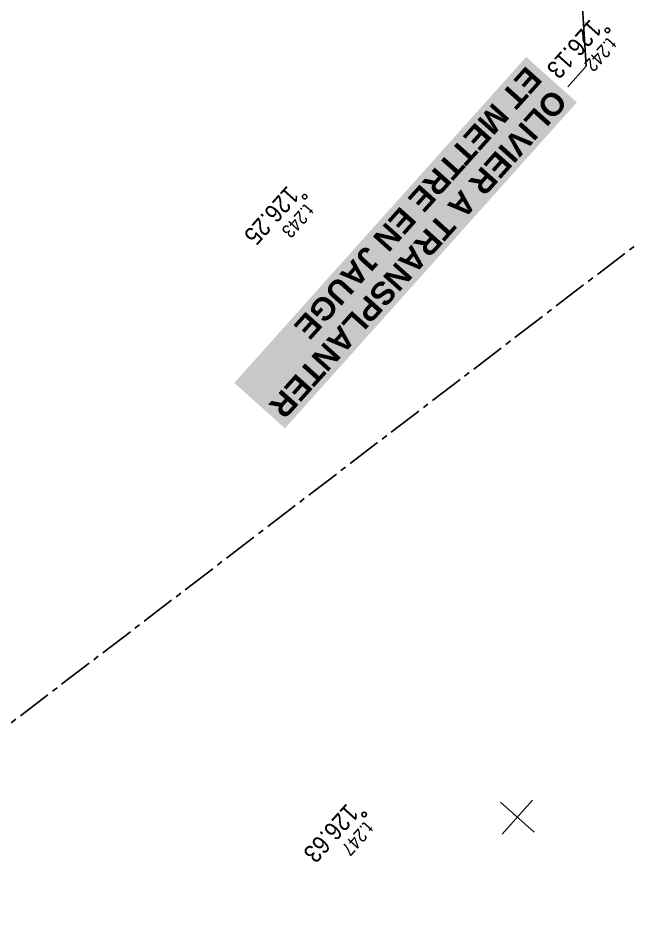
# Model space of a CAD drawing. Header units: metres. Extents: x -2858 to 512, y -1995 to 1252.
# Drawn here: x -2082.22 to -2068.76, y -1518.84 to -1499.09 of the extents above; entities that cross this region are included whole.
import ezdxf
from ezdxf import colors
from ezdxf.entities.mleader import LeaderData, LeaderLine
from ezdxf.enums import TextEntityAlignment as Align
from ezdxf.math import Vec2, Vec3

# ---------------------------------------------------------------- set-up
doc = ezdxf.new("R2010")
doc.units = ezdxf.units.M
doc.header["$PDMODE"] = 33
doc.header["$PDSIZE"] = 0.1
doc.linetypes.add('AXES2', pattern=[28.575, 19.05, -3.175, 3.175, -3.175])
for name, color, linetype in [('11-TEL-TXT', 6, 'Continuous'), ('Calque commun', 7, 'Continuous'), ('Carroyage(2)_Croix', 7, 'Continuous'), ('Limites', 1, 'AXES2'), ('Points Topo', 7, 'Continuous'), ('Points Topo Altitude', 7, 'Continuous'), ('Points Topo Matricule', 252, 'Continuous')]:
    doc.layers.add(name, color=color, linetype=linetype)
doc.styles.add('ARIAL GRAS', font='arialbd.ttf')
doc.styles.add('Pts Topo SPE', font='', dxfattribs={"width": 0.9})
doc.styles.get('Pts Topo SPE').set_extended_font_data('Titillium Web Light')

# ---------------------------------------------------------------- blocks, each defined once
blk = doc.blocks.new('PointTopo_SPE')
at = {"layer": 'Calque commun', "color": 1, "linetype": 'ByBlock', "lineweight": -2}
blk.add_point((0, 0), dxfattribs=at)
blk = doc.blocks.new('_None')

msp = doc.modelspace()

# ---------------------------------------------------------------- linework, layer by layer
at = {"layer": 'Carroyage(2)_Croix'}
for p, q in [((-2071.588, -1516.372), (-2070.843, -1517.039)), ((-2070.882, -1516.333), (-2071.549, -1517.078))]:
    msp.add_line(p, q, dxfattribs=at)
at = {"layer": 'Limites', "ltscale": 0.04, "flags": 128}
msp.add_lwpolyline([(-2035.262, -1478.584), (-2108.876, -1534.913)], dxfattribs=at)

# ---------------------------------------------------------------- block references
at = {"layer": 'Points Topo'}
ref = msp.add_blockref('PointTopo_SPE', (-2069.232, -1499.367, 126.126), dxfattribs=dict(at, rotation=228.1617603435354))
ref.add_attrib('MAT', 't.242', (-2069.224, -1499.508, 126.126), dxfattribs={"layer": 'Points Topo Matricule', "height": 0.3, "rotation": 228.1618, "style": 'Pts Topo SPE', "width": 0.9})
ref.add_attrib('ALT', '126.13', dxfattribs={"layer": 'Points Topo Altitude', "height": 0.4, "rotation": 228.1618, "style": 'Pts Topo SPE', "width": 0.9}).set_placement((-2069.317, -1499.372, 126.126), align=Align.TOP_LEFT)
ref = msp.add_blockref('PointTopo_SPE', (-2075.901, -1503.032, 126.25), dxfattribs=dict(at, rotation=228.1617603435354))
ref.add_attrib('MAT', 't.243', (-2075.893, -1503.173, 126.25), dxfattribs={"layer": 'Points Topo Matricule', "height": 0.3, "rotation": 228.1618, "style": 'Pts Topo SPE', "width": 0.9})
ref.add_attrib('ALT', '126.25', dxfattribs={"layer": 'Points Topo Altitude', "height": 0.4, "rotation": 228.1618, "style": 'Pts Topo SPE', "width": 0.9}).set_placement((-2075.986, -1503.037, 126.25), align=Align.TOP_LEFT)
ref = msp.add_blockref('PointTopo_SPE', (-2074.591, -1516.645, 126.635), dxfattribs=dict(at, rotation=228.1617603435354))
ref.add_attrib('MAT', 't.247', (-2074.583, -1516.786, 126.635), dxfattribs={"layer": 'Points Topo Matricule', "height": 0.3, "rotation": 228.1618, "style": 'Pts Topo SPE', "width": 0.9})
ref.add_attrib('ALT', '126.63', dxfattribs={"layer": 'Points Topo Altitude', "height": 0.4, "rotation": 228.1618, "style": 'Pts Topo SPE', "width": 0.9}).set_placement((-2074.676, -1516.649, 126.635), align=Align.TOP_LEFT)

# ---------------------------------------------------------------- next in the draw order: leaders
at = {"layer": '11-TEL-TXT', "color": 244, "true_color": 0x991b1e}
ml = msp.add_multileader_mtext('Standard', dxfattribs=at)
ml.set_content('OLIVIER A TRANSPLANTER\\PET METTRE EN JAUGE', color=(153, 27, 30), style='ARIAL GRAS')
ml.set_leader_properties()
ml.set_arrow_properties(name='NONE')
ml.build(insert=Vec2(0, 0))
ml.multileader.update_dxf_attribs({"arrow_head_size": 0.5, "scale": 0.125})
ctx = ml.context
ctx.base_point, ctx.scale, ctx.char_height, ctx.arrow_head_size, ctx.landing_gap_size, ctx.plane_origin, ctx.plane_x_axis, ctx.plane_y_axis = Vec3(-2070.103, -1500.61), 0.125, 0.5, 0.5, 0.25, Vec3(-2070.9, -1502.02), Vec3(-0.66703, -0.745031), Vec3(0.745031, -0.66703)
notes = []
notes.append((ctx, [(1, (1, 1, 0), (-2069.7, -1500.159), (-0.66703, -0.745031), 0.605, [(0, [(-2070.284, -1490.661)], 0, [])])]))
ctx.mtext.insert, ctx.mtext.text_direction, ctx.mtext.line_spacing_factor, ctx.mtext.flow_direction = Vec3(-2070.081, -1500.965), Vec3(-0.66703, -0.745031), 0.9, 5
ctx.mtext.has_bg_fill, ctx.mtext.bg_color, ctx.mtext.bg_scale_factor, ctx.mtext.bg_transparency, ctx.mtext.use_window_bg_color = 1, -1023410125, 1.25, 0, 0
for ctx, leaders in notes:
    for number, flags, end, landing, length, lines in leaders:
        leader = LeaderData()
        leader.index, (leader.has_last_leader_line, leader.has_dogleg_vector, leader.attachment_direction) = number, flags
        leader.last_leader_point, leader.dogleg_vector, leader.dogleg_length = Vec3(end), Vec3(landing), length
        for number, points, colour, breaks in lines:
            line = LeaderLine()
            line.index, line.vertices, line.color, line.breaks = number, Vec3.list(points), colors.encode_raw_color(colour), breaks
            leader.lines.append(line)
        ctx.leaders.append(leader)

doc.saveas('drawing.dxf')
